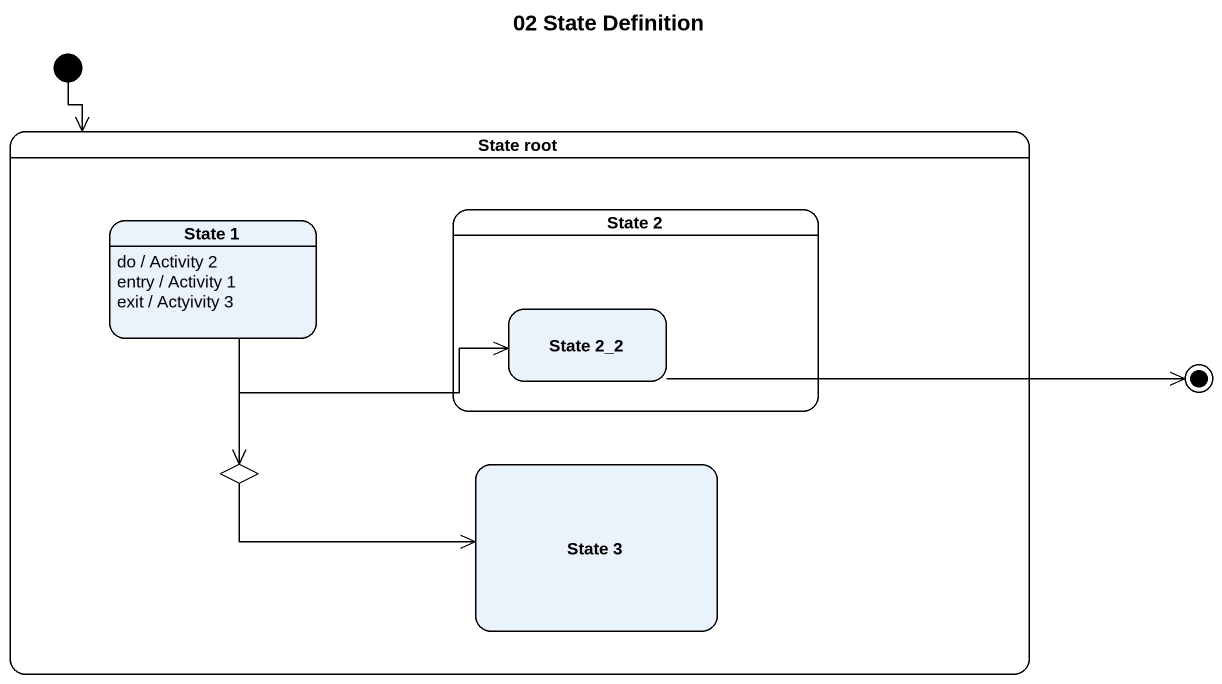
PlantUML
@startuml
title 02 State Definition
hide empty description
state "State root" as State_root {
  state "State 2" as State_2 {
    state "State 2_2" as State_2_2
  }
  state "State 1" as State_1
  State_1 : do / Activity 2
  State_1 : entry / Activity 1
  State_1 : exit / Actyivity 3
  state choice1 <<choice>>
  state "State 3" as State_3
}
state final1 <<end>>
[*] --> State_root
State_1 --> choice1
State_2_2 -right-> final1
choice1 -right-> State_2_2
choice1 -right-> State_3
@enduml
